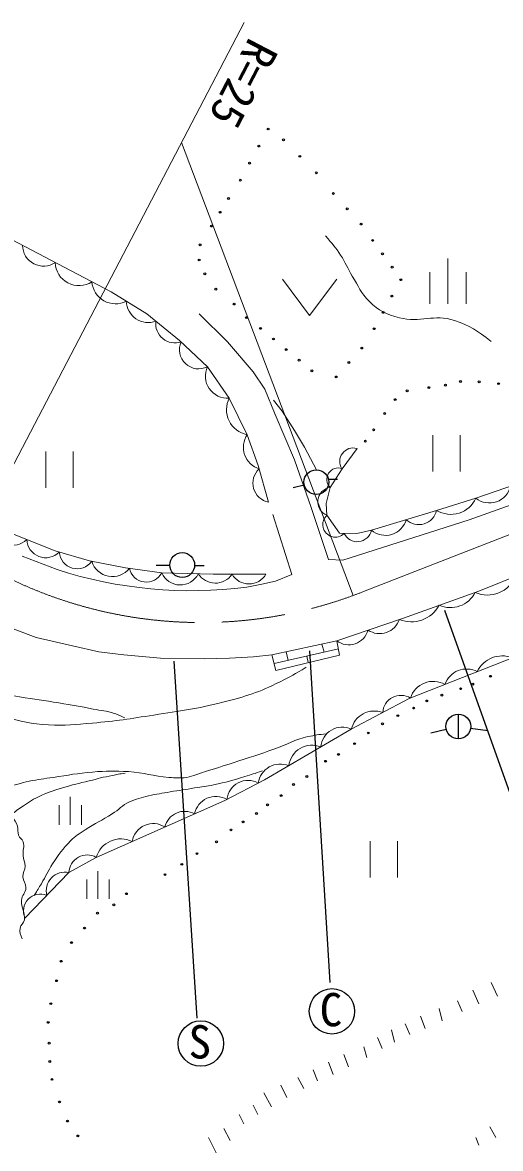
# Model space of a CAD drawing. Units: millimetres, scale not verified. Extents: x 40000 to 680000, y 20000 to 380000.
# Drawn here: x 327081 to 353428, y 244270 to 306296 of the extents above; entities that cross this region are included whole.
import ezdxf
from ezdxf.enums import TextEntityAlignment as Align

# ---------------------------------------------------------------- set-up
doc = ezdxf.new("R2010")
doc.units = ezdxf.units.MM
doc.header["$LTSCALE"] = 1000
doc.linetypes.add('CHAIN', pattern=[18.5, 12, -1.5, 3.5, -1.5])
for name, color, linetype, lineweight in [('M-BGD', 7, 'Continuous', 13), ('M-BMK', 2, 'CHAIN', 13), ('M-STR-HTXT', 7, 'Continuous', 13)]:
    doc.layers.add(name, color=color, linetype=linetype, lineweight=lineweight)
doc.styles.add('ＭＳ ゴシック', font='')
doc.styles.get('ＭＳ ゴシック').set_extended_font_data('MS Gothic')

msp = doc.modelspace()

# ---------------------------------------------------------------- linework, layer by layer
at = {"layer": 'M-BGD'}
for p, q in [((331969, 291457), (325197, 295007)), ((350530, 290790), (350530, 293290)), ((341408, 292152), (342908, 290152)), ((342908, 290152), (344408, 292152)), ((349530, 290790), (349530, 292540)), ((351530, 290790), (351530, 292540)), ((333931, 290251), (331969, 291457)), ((335740, 288786), (333931, 290251)), ((336812, 290254), (338382, 288711)), ((337275, 287335), (335740, 288786)), ((338382, 288711), (339803, 287052)), ((338474, 285610), (337275, 287335)), ((339803, 287052), (340434, 286099)), ((340434, 286099), (341008, 284711)), ((339462, 283591), (338474, 285610)), ((341387, 284891), (340911, 285494)), ((341008, 284711), (342081, 282205)), ((342074, 283826), (341387, 284891)), ((340072, 281888), (339462, 283591)), ((342621, 282900), (342074, 283826)), ((349702, 283568), (349702, 281568)), ((351202, 281568), (351202, 283568)), ((343292, 281659), (342621, 282900)), ((328365, 282664), (328365, 280664)), ((329865, 280664), (329865, 282664)), ((344692, 281718), (345519, 282826)), ((340640, 279880), (340072, 281888)), ((342081, 282205), (342992, 279583)), ((344042, 280690), (344692, 281718)), ((351706, 278907), (359171, 281557)), ((355945, 281438), (352075, 280092)), ((343827, 279802), (344042, 280690)), ((343864, 279157), (343827, 279802)), ((352075, 280092), (349909, 279419)), ((341926, 275892), (340872, 279197)), ((342992, 279583), (343946, 276706)), ((344556, 278157), (343864, 279157)), ((349909, 279419), (346313, 278325)), ((344731, 276678), (351706, 278907)), ((328889, 277184), (325777, 278425)), ((345509, 278139), (344556, 278157)), ((346313, 278325), (345509, 278139)), ((352227, 274967), (358936, 277701)), ((327062, 276901), (328983, 276158)), ((330782, 276637), (328889, 277184)), ((343946, 276706), (344731, 276678)), ((332759, 276259), (330782, 276637)), ((334757, 275985), (332759, 276259)), ((337596, 275901), (334757, 275985)), ((340498, 275901), (337596, 275901)), ((340281, 275350), (341022, 275530)), ((341022, 275530), (341926, 275892)), ((339446, 275188), (340281, 275350)), ((348022, 273474), (352227, 274967)), ((361396, 274193), (348396, 269054)), ((325646, 273243), (327833, 272423)), ((344404, 272234), (348022, 273474)), ((327833, 272423), (329831, 271960)), ((329831, 271960), (331282, 271624)), ((340829, 271455), (344404, 272234)), ((340949, 270980), (344494, 271789)), ((343579, 272054), (343708, 271610)), ((344562, 271448), (344404, 272234)), ((331282, 271624), (332670, 271455)), ((332670, 271455), (334689, 271287)), ((334689, 271287), (337086, 271245)), ((337086, 271245), (338495, 271287)), ((338495, 271287), (339820, 271350)), ((339820, 271350), (340829, 271455)), ((340829, 271455), (341043, 270607)), ((341043, 270607), (344562, 271448)), ((341622, 271628), (341726, 271157)), ((342745, 271390), (342829, 271034)), ((348396, 269054), (345205, 267367)), ((345205, 267367), (340424, 264577)), ((340424, 264577), (338237, 263441)), ((329716, 262107), (329716, 263639)), ((329104, 262107), (329104, 263180)), ((330329, 262107), (330329, 263180)), ((338237, 263441), (331150, 260308)), ((346242, 261202), (346242, 259202)), ((347742, 259202), (347742, 261202)), ((331150, 260308), (329636, 259467)), ((329636, 259467), (327217, 256964)), ((331241, 258017), (331241, 259549)), ((330628, 258017), (330628, 259089)), ((331854, 258017), (331854, 259089)), ((352917, 253422), (353256, 252660)), ((351901, 252998), (352240, 252236)), ((350038, 251982), (350208, 251305)), ((351054, 252406), (351308, 251813)), ((349022, 251559), (349276, 250882)), ((347414, 250797), (347583, 250120)), ((348176, 251136), (348430, 250543)), ((346652, 250374), (346906, 249781)), ((344789, 249442), (345043, 248765)), ((345890, 249866), (346059, 249273)), ((343942, 249019), (344196, 248342)), ((342249, 248172), (342588, 247580)), ((343096, 248596), (343350, 248003)), ((341318, 247749), (341656, 247072)), ((340386, 247326), (340810, 246564)), ((339794, 246648), (340048, 246140)), ((339032, 246140), (339286, 245632)), ((338185, 245378), (338524, 244701)), ((352832, 245463), (353171, 244870)), ((337338, 244870), (337762, 244024)), ((352070, 244870), (352240, 244447))]:
    msp.add_line(p, q, dxfattribs=at)
at = {"layer": 'M-BGD', "lineweight": 25}
for p, q in [((343942, 281139), (344446, 281148)), ((341997, 280682), (342611, 280834)), ((334454, 276402), (335201, 276405)), ((336566, 276391), (337088, 276377)), ((350344, 273919), (354676, 261778)), ((342902, 271679), (344016, 253420)), ((335426, 271112), (336689, 251450)), ((351106, 266834), (351106, 268199)), ((349587, 267172), (350440, 267365)), ((351782, 267422), (352734, 267290))]:
    msp.add_line(p, q, dxfattribs=at)
for centre, radius in [((340619, 300430), 50), ((341465, 299831), 50), ((340108, 299490), 50), ((342370, 298924), 50), ((339598, 298551), 50), ((343276, 298017), 50), ((339087, 297611), 50), ((338438, 296605), 50), ((344215, 296878), 50), ((337969, 295843), 50), ((344983, 296035), 50), ((337499, 295082), 50), ((345750, 295193), 50), ((336867, 294046), 50), ((346383, 294294), 50), ((346920, 293556), 50), ((336821, 293215), 50), ((347456, 292818), 50), ((337129, 292453), 50), ((347931, 292128), 50), ((337736, 291605), 50), ((347443, 291228), 50), ((338748, 290787), 50), ((346955, 290328), 50), ((339431, 290039), 50), ((340201, 289448), 50), ((346467, 289427), 50), ((340910, 288863), 50), ((341618, 288279), 50), ((345777, 288362), 50), ((342327, 287694), 50), ((345075, 287566), 50), ((343035, 287109), 50), ((344374, 286771), 50), ((351222, 286522), 50), ((348287, 286008), 50), ((349483, 286185), 50), ((350390, 286316), 50), ((352250, 286503), 50), ((353325, 286400), 50), ((347623, 285522), 50), ((347044, 284755), 50), ((346436, 283858), 50), ((345978, 283234), 50), ((343279, 280976), 683), ((335884, 276409), 683), ((351898, 269849), 50), ((352879, 270284), 50), ((350201, 269240), 50), ((351232, 269597), 50), ((348641, 268533), 50), ((349360, 268924), 50), ((347767, 268113), 50), ((351106, 267516), 683), ((346921, 267662), 50), ((346142, 267158), 50), ((345385, 266569), 50), ((343787, 265601), 50), ((344502, 265980), 50), ((342021, 264319), 50), ((342757, 264760), 50), ((341340, 263709), 50), ((340591, 263204), 50), ((339981, 262720), 50), ((338572, 261816), 50), ((339245, 262258), 50), ((337773, 261164), 50), ((336700, 260512), 50), ((335859, 259923), 50), ((334934, 259356), 50), ((332809, 258304), 50), ((332116, 257694), 50), ((331211, 257232), 50), ((330496, 256411), 50), ((329781, 255612), 50), ((329213, 254582), 50), ((328961, 253509), 50), ((344135, 251825), 1250), ((328646, 252247), 50), ((328498, 251217), 50), ((336909, 250051), 1250), ((328551, 250071), 50), ((328583, 249061), 50), ((328708, 248077), 50), ((329119, 246832), 50), ((329560, 245781), 50), ((330128, 244961), 50)]:
    msp.add_circle(centre, radius, dxfattribs=at)
at = {"layer": 'M-BGD'}
for centre, radius, start, end in [((328242, 294037), 1161, 180.85875, 303.80276), ((330188, 293099), 1300, 181.19671, 303.46481), ((332204, 292103), 1302, 183.88294, 297.28809), ((334014, 290983), 1214, 181.76865, 290.23412), ((335476, 289698), 1053, 171.99384, 289.4137), ((336789, 288273), 1056, 155.84968, 297.3774), ((338371, 286818), 1212, 154.76198, 274.84604), ((339739, 284978), 1414, 153.44233, 258.72887), ((340513, 282899), 1258, 146.62235, 252.02217), ((345304, 282123), 735, 73.03551, 213.45713), ((340836, 280919), 1058, 132.23547, 259.33811), ((344477, 281135), 622, 69.82414, 225.60498), ((344159, 279900), 799, 98.4219, 248.36117), ((352817, 281015), 1184, 231.22821, 347.12981), ((350692, 280722), 1520, 239.00631, 335.5116), ((344321, 278638), 691, 131.30972, 315.33409), ((348924, 279647), 1011, 226.87741, 346.95095), ((326575, 278547), 1040, 179.67864, 315.11102), ((347084, 279238), 1195, 229.79812, 344.03024), ((345534, 278491), 797, 205.18468, 347.98529), ((328362, 277863), 1051, 182.7719, 315.07633), ((330096, 277199), 993, 184.48635, 323.95729), ((336401, 299251), 24255, 252.19288, 277.21297), ((332038, 276967), 1192, 197.18128, 321.76508), ((333909, 276427), 956, 191.92264, 332.4932), ((335775, 276418), 1107, 203.03829, 333.5674), ((337706, 276530), 1117, 212.74401, 325.74398), ((339563, 276455), 1086, 210.66306, 329.33694), ((352717, 276418), 1662, 245.92989, 337.97644), ((350664, 275615), 1550, 246.53165, 332.55807), ((348522, 275012), 1730, 247.2474, 331.74841), ((346766, 273774), 1144, 236.09916, 341.76716), ((345065, 273115), 1102, 233.13987, 344.72645), ((353513, 269897), 1508, 68.26277, 154.87052), ((351559, 269424), 1260, 62.08844, 161.04486), ((349720, 268686), 1317, 60.59012, 162.54317), ((347936, 268234), 998, 58.07678, 177.13436), ((346473, 267067), 1303, 69.04861, 166.69388), ((344701, 266303), 1177, 64.66541, 175.86836), ((343037, 265196), 1288, 67.63815, 172.89561), ((341291, 264219), 1228, 67.6587, 171.7297), ((339506, 263379), 1165, 60.72941, 174.15005), ((337738, 262462), 1201, 59.56184, 168.59575), ((336016, 261733), 1110, 60.60197, 167.10197), ((334293, 260980), 1188, 57.36233, 170.34161), ((332501, 259918), 1406, 63.78067, 163.92327), ((330653, 259419), 1018, 60.79221, 177.317), ((329416, 258463), 1028, 77.63759, 194.32105), ((328064, 257349), 930, 67.49889, 204.45975)]:
    msp.add_arc(centre, radius, start, end, dxfattribs=at)
for points, knots in [([(352913, 288729), (352132, 289339), (351752, 289581), (350895, 289879), (349770, 290269), (349001, 289723), (347852, 290033), (347142, 290224), (346715, 290408), (346198, 290930), (345734, 291398), (345603, 291770), (345259, 292332), (344990, 292771), (344898, 293052), (344614, 293482), (344323, 293921), (344195, 294070), (343786, 294547)], [0, 0, 0, 0, 1, 1, 1, 2, 2, 2, 3, 3, 3, 4, 4, 4, 5, 5, 5, 6, 6, 6, 6]), ([(313833, 278720), (314892, 277692), (315190, 277415), (316092, 276615), (317315, 275530), (318063, 274996), (319331, 273965), (320618, 272918), (321369, 272368), (322633, 271294), (323120, 270880), (323311, 270542), (323852, 270200), (324452, 269822), (324792, 269583), (325472, 269380), (326022, 269216), (326356, 269238), (326923, 269149), (327769, 269016), (328244, 268953), (329089, 268813), (329830, 268689), (330245, 268620), (330982, 268476), (331434, 268388), (331704, 268394), (332138, 268238), (332374, 268153), (332465, 268118), (332727, 267985)], [0, 0, 0, 0, 1, 1, 1, 2, 2, 2, 3, 3, 3, 4, 4, 4, 5, 5, 5, 6, 6, 6, 7, 7, 7, 8, 8, 8, 9, 9, 9, 10, 10, 10, 10]), ([(342716, 270783), (342074, 270378), (341858, 270271), (341286, 269984), (340111, 269394), (339391, 269176), (338118, 268848), (336657, 268472), (335810, 268380), (334319, 268147), (333000, 267941), (332260, 267815), (330930, 267703), (329986, 267624), (329451, 267543), (328505, 267605), (327548, 267668), (327008, 267779), (326094, 268068), (325116, 268376), (324597, 268646), (323696, 269133), (322763, 269638), (322240, 269934), (321397, 270577), (320358, 271370), (319880, 271940), (318915, 272821), (317859, 273785), (317246, 274303), (316224, 275302), (315337, 276168), (314932, 276749), (313994, 277559), (313762, 277760), (313684, 277834), (313391, 278064)], [0, 0, 0, 0, 1, 1, 1, 2, 2, 2, 3, 3, 3, 4, 4, 4, 5, 5, 5, 6, 6, 6, 7, 7, 7, 8, 8, 8, 9, 9, 9, 10, 10, 10, 11, 11, 11, 12, 12, 12, 12]), ([(324211, 264271), (324694, 264232), (324826, 264221), (325222, 264209), (325599, 264198), (325814, 264166), (326189, 264209), (326692, 264267), (326953, 264410), (327451, 264503), (327966, 264600), (328257, 264637), (328776, 264714), (329620, 264838), (330091, 264937), (330942, 265008), (331711, 265073), (332147, 265066), (332919, 265029), (333797, 264987), (334270, 264772), (335148, 264714), (335533, 264688), (335755, 264651), (336136, 264714), (336530, 264778), (336730, 264903), (337111, 265022), (337729, 265216), (338078, 265314), (338695, 265513), (339591, 265802), (340091, 265972), (340980, 266284), (341701, 266537), (342069, 266800), (342817, 266957), (343214, 267040), (343369, 267070), (343844, 267109)], [0, 0, 0, 0, 1, 1, 1, 2, 2, 2, 3, 3, 3, 4, 4, 4, 5, 5, 5, 6, 6, 6, 7, 7, 7, 8, 8, 8, 9, 9, 9, 10, 10, 10, 11, 11, 11, 12, 12, 12, 13, 13, 13, 13]), ([(325769, 262700), (326006, 262650), (326127, 262636), (326350, 262679), (326637, 262734), (326744, 262908), (326995, 263058), (327375, 263284), (327562, 263459), (327963, 263646), (328460, 263879), (328756, 263973), (329280, 264137), (329847, 264314), (330176, 264373), (330753, 264516), (331250, 264639), (331525, 264726), (332028, 264824), (332307, 264879), (332400, 264897), (332743, 264950)], [0, 0, 0, 0, 1, 1, 1, 2, 2, 2, 3, 3, 3, 4, 4, 4, 5, 5, 5, 6, 6, 6, 7, 7, 7, 7]), ([(327723, 258214), (327918, 258521), (327968, 258604), (328120, 258856), (328372, 259274), (328467, 259535), (328737, 259941), (329088, 260467), (329289, 260765), (329728, 261221), (330001, 261505), (330215, 261597), (330541, 261819), (331096, 262197), (331454, 262333), (332018, 262698), (332401, 262946), (332568, 263166), (332981, 263361), (333368, 263544), (333612, 263585), (334027, 263689), (334489, 263803), (334755, 263831), (335224, 263913), (335748, 264004), (336044, 264044), (336570, 264128), (336979, 264193), (337213, 264205), (337616, 264296), (338296, 264449), (338674, 264552), (339339, 264757), (339721, 264875), (339848, 264915), (340311, 265075)], [0, 0, 0, 0, 1, 1, 1, 2, 2, 2, 3, 3, 3, 4, 4, 4, 5, 5, 5, 6, 6, 6, 7, 7, 7, 8, 8, 8, 9, 9, 9, 10, 10, 10, 11, 11, 11, 12, 12, 12, 12]), ([(326131, 264179), (326174, 264077), (326184, 264041), (326210, 263951), (326265, 263762), (326194, 263629), (326281, 263452), (326349, 263313), (326460, 263277), (326513, 263132), (326590, 262924), (326487, 262781), (326540, 262565), (326597, 262338), (326743, 262254), (326808, 262029), (326864, 261838), (326794, 261708), (326867, 261523), (326930, 261365), (327054, 261322), (327110, 261162), (327207, 260884), (327084, 260702), (327115, 260409), (327140, 260178), (327222, 260056), (327221, 259824), (327220, 259590), (327091, 259472), (327096, 259238), (327102, 258994), (327289, 258882), (327273, 258639), (327255, 258349), (327046, 258227), (327026, 257938), (326998, 257515), (327231, 257285), (327182, 256864), (327158, 256661), (326979, 256599), (326945, 256397), (326907, 256168), (326973, 256037), (327070, 255817)], [0, 0, 0, 0, 1, 1, 1, 2, 2, 2, 3, 3, 3, 4, 4, 4, 5, 5, 5, 6, 6, 6, 7, 7, 7, 8, 8, 8, 9, 9, 9, 10, 10, 10, 11, 11, 11, 12, 12, 12, 13, 13, 13, 14, 14, 14, 15, 15, 15, 15])]:
    msp.add_open_spline(points, degree=3, knots=knots, dxfattribs=at)
at = {"layer": 'M-BMK'}
msp.add_line((345790, 274914), (367363, 283329), dxfattribs=at)
msp.add_arc((336936, 297513), 24271, 240.80184, 291.39605, dxfattribs=at)
at = {"layer": 'M-STR-HTXT'}
for p, q in [((323975, 276952), (339290, 306296)), ((345315, 274734), (335844, 299693))]:
    msp.add_line(p, q, dxfattribs=at)

# ---------------------------------------------------------------- texts
at = {"layer": 'M-BGD', "style": 'ＭＳ ゴシック'}
for s, p in [('C', (343457, 250451)), ('S', (336230, 248678))]:
    msp.add_text(s, height=1833, dxfattribs=at).set_placement(p, align=Align.BOTTOM_LEFT)
at = {"layer": 'M-STR-HTXT', "style": 'ＭＳ ゴシック'}
msp.add_text('R=25', height=1833, rotation=242.44, dxfattribs=at).set_placement((337960, 303604), align=Align.BOTTOM_CENTER)

doc.saveas('drawing.dxf')
